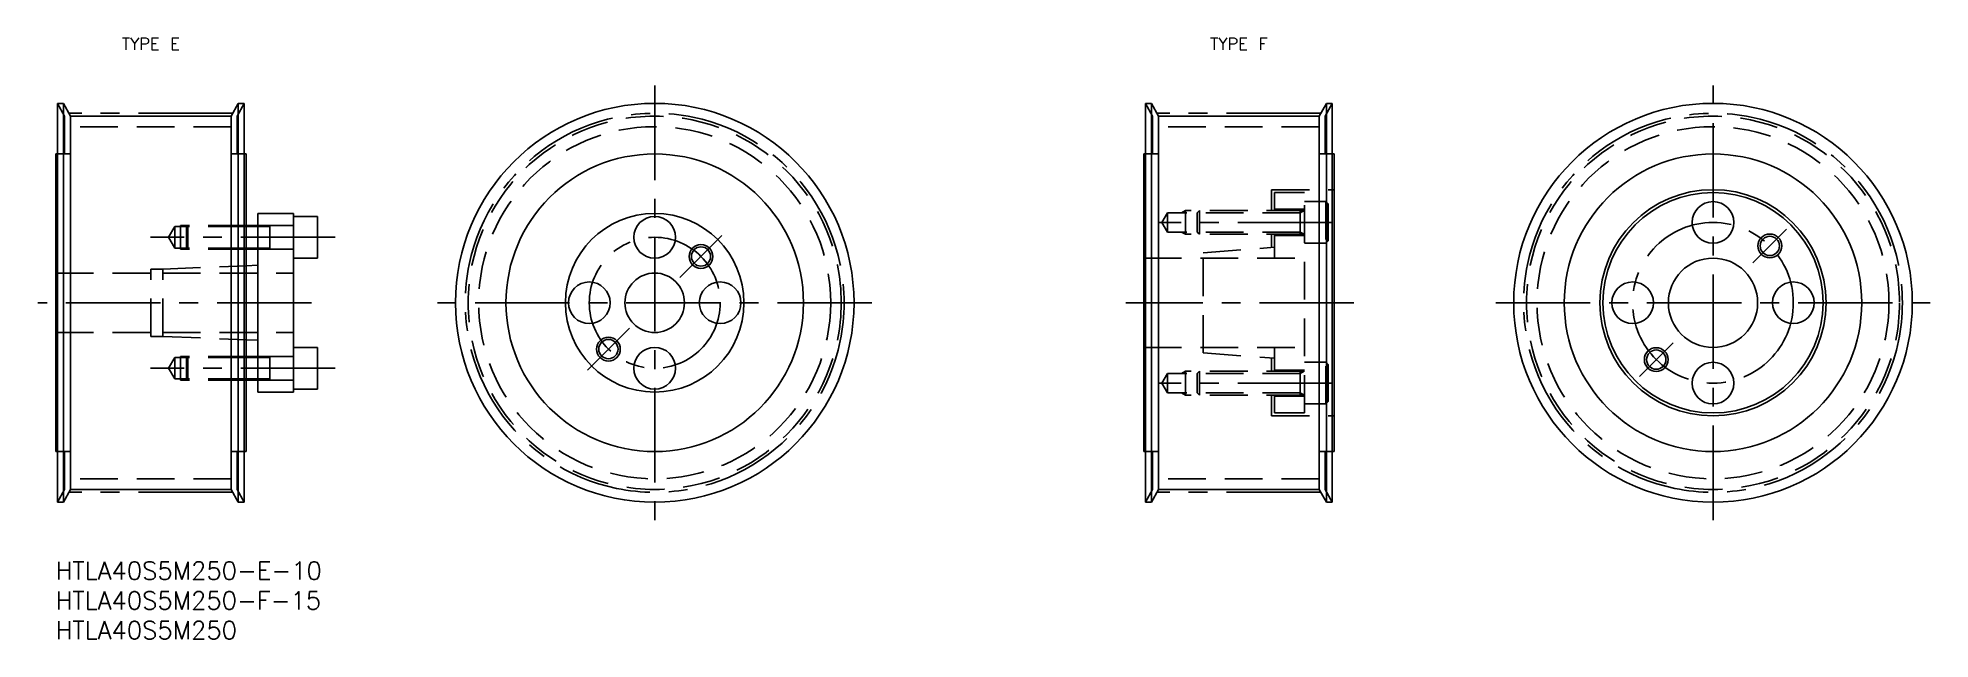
# Model space of a CAD drawing. Extents: x -3 to 315, y -13 to 88.
import ezdxf
from ezdxf.enums import TextEntityAlignment as Align

# ---------------------------------------------------------------- set-up
doc = ezdxf.new("R2010")
doc.units = 0
doc.header["$LTSCALE"] = 0.5
doc.linetypes.add('CENTER', pattern=[50.8, 31.75, -6.35, 6.35, -6.35])
doc.linetypes.add('DASHED', pattern=[19.05, 12.7, -6.35])
for name, color, linetype in [('MSM_CENTER', 1, 'CENTER'), ('MSM_CONTINUOUS', 7, 'CONTINUOUS'), ('MSM_DASHED', 4, 'DASHED'), ('MSM_NARROW', 5, 'CONTINUOUS'), ('MSM_PART_NUMBER', 7, 'CONTINUOUS')]:
    doc.layers.add(name, color=color, linetype=linetype)
doc.styles.add('MISUMI', font='txt.shx')
doc.styles.get("Standard").update_dxf_attribs({"font": 'txt.shx', "height": 3, "bigfont": 'bigfont.shx'})

# ---------------------------------------------------------------- blocks, each defined once
blk = doc.blocks.new('*U2')
at = {"layer": 'MSM_PART_NUMBER'}
blk.add_text('HTLA40S5M250-E-10', height=3, dxfattribs=at).set_placement((0, -3))
blk = doc.blocks.new('*U4')
at = {"layer": 'MSM_PART_NUMBER'}
blk.add_text('HTLA40S5M250-F-15', height=3, dxfattribs=at).set_placement((0, -8))
blk = doc.blocks.new('*U5')
at = {"layer": 'MSM_PART_NUMBER'}
blk.add_text('HTLA40S5M250', height=3, dxfattribs=at).set_placement((0, -13))

msp = doc.modelspace()

# ---------------------------------------------------------------- linework, layer by layer
at = {"layer": 'MSM_CENTER'}
for p, q in [((100.69, 80), (100.69, 7)), ((278.58, 7), (278.58, 80)), ((29.77, 75.33), (2.23, 75.33)), ((212.66, 75.33), (185.12, 75.33)), ((47, 54.5), (15.96, 54.5)), ((104.93, 47.74), (112, 54.81)), ((214.57, 57), (185.44, 57)), ((285.3, 50.22), (290.96, 55.87)), ((43, 43.5), (-3, 43.5)), ((137.19, 43.5), (64.19, 43.5)), ((218.23, 43.5), (179.89, 43.5)), ((242.08, 43.5), (315.08, 43.5)), ((89.38, 32.19), (96.45, 39.26)), ((266.21, 31.13), (271.86, 36.78)), ((47, 32.5), (15.96, 32.5)), ((214.57, 30), (185.44, 30)), ((29.77, 11.67), (2.23, 11.67)), ((212.66, 11.67), (185.12, 11.67))]:
    msp.add_line(p, q, dxfattribs=at)
for centre, radius in [((100.69, 43.5), 31.83), ((278.58, 43.5), 31.83), ((100.69, 43.5), 11), ((278.58, 43.5), 13.5)]:
    msp.add_circle(centre, radius, dxfattribs=at)
at = {"layer": 'MSM_CONTINUOUS'}
for p, q in [((0.3, 10), (0.3, 77)), ((1.3, 77), (0.3, 77)), ((1.3, 77), (1.3, 10)), ((2.5, 74.85), (1.3, 77)), ((29.5, 74.85), (30.7, 77)), ((30.7, 77), (30.7, 10)), ((30.7, 77), (31.7, 77)), ((31.7, 10), (31.7, 77)), ((183.19, 10), (183.19, 77)), ((184.19, 77), (183.19, 77)), ((184.19, 77), (184.19, 10)), ((185.39, 74.85), (184.19, 77)), ((212.39, 74.85), (213.59, 77)), ((213.59, 77), (213.59, 10)), ((213.59, 77), (214.59, 77)), ((214.59, 10), (214.59, 77)), ((2.5, 12.15), (2.5, 74.85)), ((29.5, 74.85), (2.5, 74.85)), ((29.5, 12.15), (29.5, 74.85)), ((185.39, 12.15), (185.39, 74.85)), ((212.39, 74.85), (185.39, 74.85)), ((212.39, 12.15), (212.39, 74.85)), ((0, 18.5), (0, 68.5)), ((0.3, 68.5), (0, 68.5)), ((31.7, 68.5), (32, 68.5)), ((32, 18.5), (32, 68.5)), ((182.89, 68.5), (182.89, 18.5)), ((183.19, 68.5), (182.89, 68.5)), ((214.59, 68.5), (214.89, 68.5)), ((214.89, 68.5), (214.89, 18.5)), ((34, 28.5), (34, 58.5)), ((34, 58.5), (40, 58.5)), ((40, 28.5), (40, 58.5)), ((40, 58), (44, 58)), ((44, 51), (44, 58)), ((34, 56.3), (32, 56.3)), ((34, 52.7), (32, 52.7)), ((40, 51), (44, 51)), ((34, 49.8), (32, 49.72)), ((34, 37.2), (32, 37.28)), ((40, 36), (44, 36)), ((44, 29), (44, 36)), ((34, 34.3), (32, 34.3)), ((34, 30.7), (32, 30.7)), ((40, 29), (44, 29)), ((34, 28.5), (40, 28.5)), ((0.3, 18.5), (0, 18.5)), ((31.7, 18.5), (32, 18.5)), ((183.19, 18.5), (182.89, 18.5)), ((214.59, 18.5), (214.89, 18.5)), ((1.3, 10), (0.3, 10)), ((2.5, 12.15), (1.3, 10)), ((29.5, 12.15), (2.5, 12.15)), ((29.5, 12.15), (30.7, 10)), ((30.7, 10), (31.7, 10)), ((184.19, 10), (183.19, 10)), ((185.39, 12.15), (184.19, 10)), ((212.39, 12.15), (185.39, 12.15)), ((212.39, 12.15), (213.59, 10)), ((213.59, 10), (214.59, 10))]:
    msp.add_line(p, q, dxfattribs=at)
for centre, radius in [((100.69, 43.5), 33.5), ((278.58, 43.5), 33.5), ((100.69, 43.5), 25), ((278.58, 43.5), 25), ((278.58, 43.5), 19), ((278.58, 43.5), 18.5), ((278.58, 57), 3.5), ((100.69, 43.5), 15), ((100.69, 54.5), 3.5), ((288.13, 53.05), 1.62), ((108.47, 51.28), 1.62), ((278.58, 43.5), 7.5), ((100.69, 43.5), 5), ((89.69, 43.5), 3.5), ((111.69, 43.5), 3.5), ((265.08, 43.5), 3.5), ((292.08, 43.5), 3.5), ((92.91, 35.72), 1.62), ((100.69, 32.5), 3.5), ((269.04, 33.95), 1.62), ((278.58, 30), 3.5)]:
    msp.add_circle(centre, radius, dxfattribs=at)
at = {"layer": 'MSM_DASHED'}
for p, q in [((1.5, 74.85), (0.3, 77)), ((30.5, 74.85), (31.7, 77)), ((184.39, 74.85), (183.19, 77)), ((213.39, 74.85), (214.59, 77)), ((1.5, 74.85), (1.5, 68.5)), ((30.5, 74.85), (30.5, 68.5)), ((184.39, 74.85), (184.39, 68.5)), ((213.39, 74.85), (213.39, 68.5)), ((29.5, 73.08), (2.5, 73.08)), ((212.39, 73.08), (185.39, 73.08)), ((2.5, 68.5), (0.3, 68.5)), ((29.5, 68.5), (31.7, 68.5)), ((185.39, 68.5), (183.19, 68.5)), ((212.39, 68.5), (214.59, 68.5)), ((204.39, 62.5), (214.89, 62.5)), ((204.39, 59), (204.39, 62.5)), ((209.89, 62), (204.89, 62)), ((204.89, 62), (204.89, 59)), ((209.89, 25), (209.89, 62)), ((213.49, 60.5), (209.89, 60.5)), ((213.49, 60.5), (213.49, 53.5)), ((213.49, 60.5), (213.89, 60.1)), ((186.89, 58.62), (185.95, 57)), ((186.89, 58.62), (186.89, 55.38)), ((209.19, 58.62), (186.89, 58.62)), ((189.89, 59), (189.23, 58.62)), ((189.89, 55), (189.89, 59)), ((209.89, 59), (189.89, 59)), ((191.89, 58.62), (192.27, 59)), ((191.89, 58.62), (191.89, 55.38)), ((192.27, 59), (192.27, 55)), ((209.89, 59.2), (204.89, 59.2)), ((209.19, 59), (209.19, 55)), ((209.19, 58.62), (209.84, 59)), ((213.89, 60.1), (213.89, 53.9)), ((20, 56.3), (18.96, 54.5)), ((20, 52.7), (18.96, 54.5)), ((32, 56.3), (20, 56.3)), ((20, 56.3), (20, 52.7)), ((32, 56.5), (21, 56.5)), ((21, 52.5), (21, 56.5)), ((22.2, 56.5), (22, 56.3)), ((22, 52.7), (22, 56.3)), ((22.2, 52.5), (22.2, 56.5)), ((40, 56.5), (34, 56.5)), ((34, 56.3), (36, 56.3)), ((36, 52.5), (36, 56.5)), ((186.89, 55.38), (185.95, 57)), ((209.19, 55.38), (186.89, 55.38)), ((189.89, 55), (189.23, 55.38)), ((209.89, 55), (189.89, 55)), ((192.27, 55), (191.89, 55.38)), ((204.39, 52.79), (204.39, 55)), ((204.89, 55), (204.89, 51)), ((209.89, 54.8), (204.89, 54.8)), ((209.19, 55.38), (209.84, 55)), ((32, 52.7), (20, 52.7)), ((32, 52.5), (21, 52.5)), ((22.2, 52.5), (22, 52.7)), ((34, 52.7), (36, 52.7)), ((40, 52.5), (34, 52.5)), ((182.89, 51), (209.89, 51)), ((192.89, 51.91), (204.89, 52.82)), ((192.89, 35.09), (192.89, 51.91)), ((213.49, 53.5), (209.89, 53.5)), ((213.49, 53.5), (213.89, 53.9)), ((0, 48.5), (16, 48.5)), ((16, 37.85), (16, 49.15)), ((16, 49.15), (18, 49.15)), ((18, 49.15), (32, 49.72)), ((18, 37.85), (18, 49.15)), ((18, 48.5), (40, 48.5)), ((0, 38.5), (16, 38.5)), ((18, 38.5), (40, 38.5)), ((16, 37.85), (18, 37.85)), ((18, 37.85), (32, 37.28)), ((182.89, 36), (209.89, 36)), ((192.89, 35.09), (204.89, 34.17)), ((204.89, 32), (204.89, 36)), ((20, 34.3), (18.96, 32.5)), ((20, 30.7), (18.96, 32.5)), ((32, 34.3), (20, 34.3)), ((20, 30.7), (20, 34.3)), ((32, 34.5), (21, 34.5)), ((21, 30.5), (21, 34.5)), ((22.2, 34.5), (22, 34.3)), ((22, 30.7), (22, 34.3)), ((22.2, 30.5), (22.2, 34.5)), ((40, 34.5), (34, 34.5)), ((34, 34.3), (36, 34.3)), ((36, 30.5), (36, 34.5)), ((189.89, 32), (189.23, 31.62)), ((189.89, 28), (189.89, 32)), ((209.89, 32), (189.89, 32)), ((192.27, 32), (191.89, 31.62)), ((192.27, 28), (192.27, 32)), ((204.39, 34.21), (204.39, 32)), ((209.89, 32.2), (204.89, 32.2)), ((209.19, 28), (209.19, 32)), ((209.19, 31.62), (209.84, 32)), ((213.49, 33.5), (209.89, 33.5)), ((213.49, 26.5), (213.49, 33.5)), ((213.49, 33.5), (213.89, 33.1)), ((213.89, 26.9), (213.89, 33.1)), ((32, 30.7), (20, 30.7)), ((32, 30.5), (21, 30.5)), ((22.2, 30.5), (22, 30.7)), ((34, 30.7), (36, 30.7)), ((40, 30.5), (34, 30.5)), ((186.89, 31.62), (185.95, 30)), ((186.89, 28.38), (185.95, 30)), ((186.89, 28.38), (186.89, 31.62)), ((209.19, 31.62), (186.89, 31.62)), ((191.89, 28.38), (191.89, 31.62)), ((209.19, 28.38), (186.89, 28.38)), ((189.89, 28), (189.23, 28.38)), ((209.89, 28), (189.89, 28)), ((191.89, 28.38), (192.27, 28)), ((204.39, 28), (204.39, 24.5)), ((204.89, 25), (204.89, 28)), ((209.89, 27.8), (204.89, 27.8)), ((209.19, 28.38), (209.84, 28)), ((213.49, 26.5), (209.89, 26.5)), ((213.49, 26.5), (213.89, 26.9)), ((204.39, 24.5), (214.89, 24.5)), ((209.89, 25), (204.89, 25)), ((2.5, 18.5), (0.3, 18.5)), ((1.5, 12.15), (1.5, 18.5)), ((29.5, 18.5), (31.7, 18.5)), ((30.5, 12.15), (30.5, 18.5)), ((185.39, 18.5), (183.19, 18.5)), ((184.39, 12.15), (184.39, 18.5)), ((212.39, 18.5), (214.59, 18.5)), ((213.39, 12.15), (213.39, 18.5)), ((29.5, 13.92), (2.5, 13.92)), ((212.39, 13.92), (185.39, 13.92)), ((1.5, 12.15), (0.3, 10)), ((30.5, 12.15), (31.7, 10)), ((184.39, 12.15), (183.19, 10)), ((213.39, 12.15), (214.59, 10))]:
    msp.add_line(p, q, dxfattribs=at)
for centre, radius in [((100.69, 43.5), 31.35), ((278.58, 43.5), 31.35), ((100.69, 43.5), 29.58), ((278.58, 43.5), 29.58)]:
    msp.add_circle(centre, radius, dxfattribs=at)
at = {"layer": 'MSM_NARROW'}
for p, q in [((34, 56.5), (32, 56.5)), ((34, 52.5), (32, 52.5)), ((34, 34.5), (32, 34.5)), ((34, 30.5), (32, 30.5))]:
    msp.add_line(p, q, dxfattribs=at)
for centre in [(288.13, 53.05), (108.47, 51.28), (92.91, 35.72), (269.04, 33.95)]:
    msp.add_circle(centre, 2, dxfattribs=at)

# ---------------------------------------------------------------- block references
at = {"layer": 'MSM_CONTINUOUS'}
for name in ['*U2', '*U4', '*U5']:
    msp.add_blockref(name, (0, 0), dxfattribs=at)

# ---------------------------------------------------------------- texts
at = {"layer": 'MSM_PART_NUMBER', "style": 'MISUMI'}
for s, p in [('TYPE E', (16, 87)), ('TYPE F', (198.89, 87))]:
    msp.add_text(s, height=2, dxfattribs=at).set_placement(p, align=Align.MIDDLE_CENTER)

doc.saveas('drawing.dxf')
